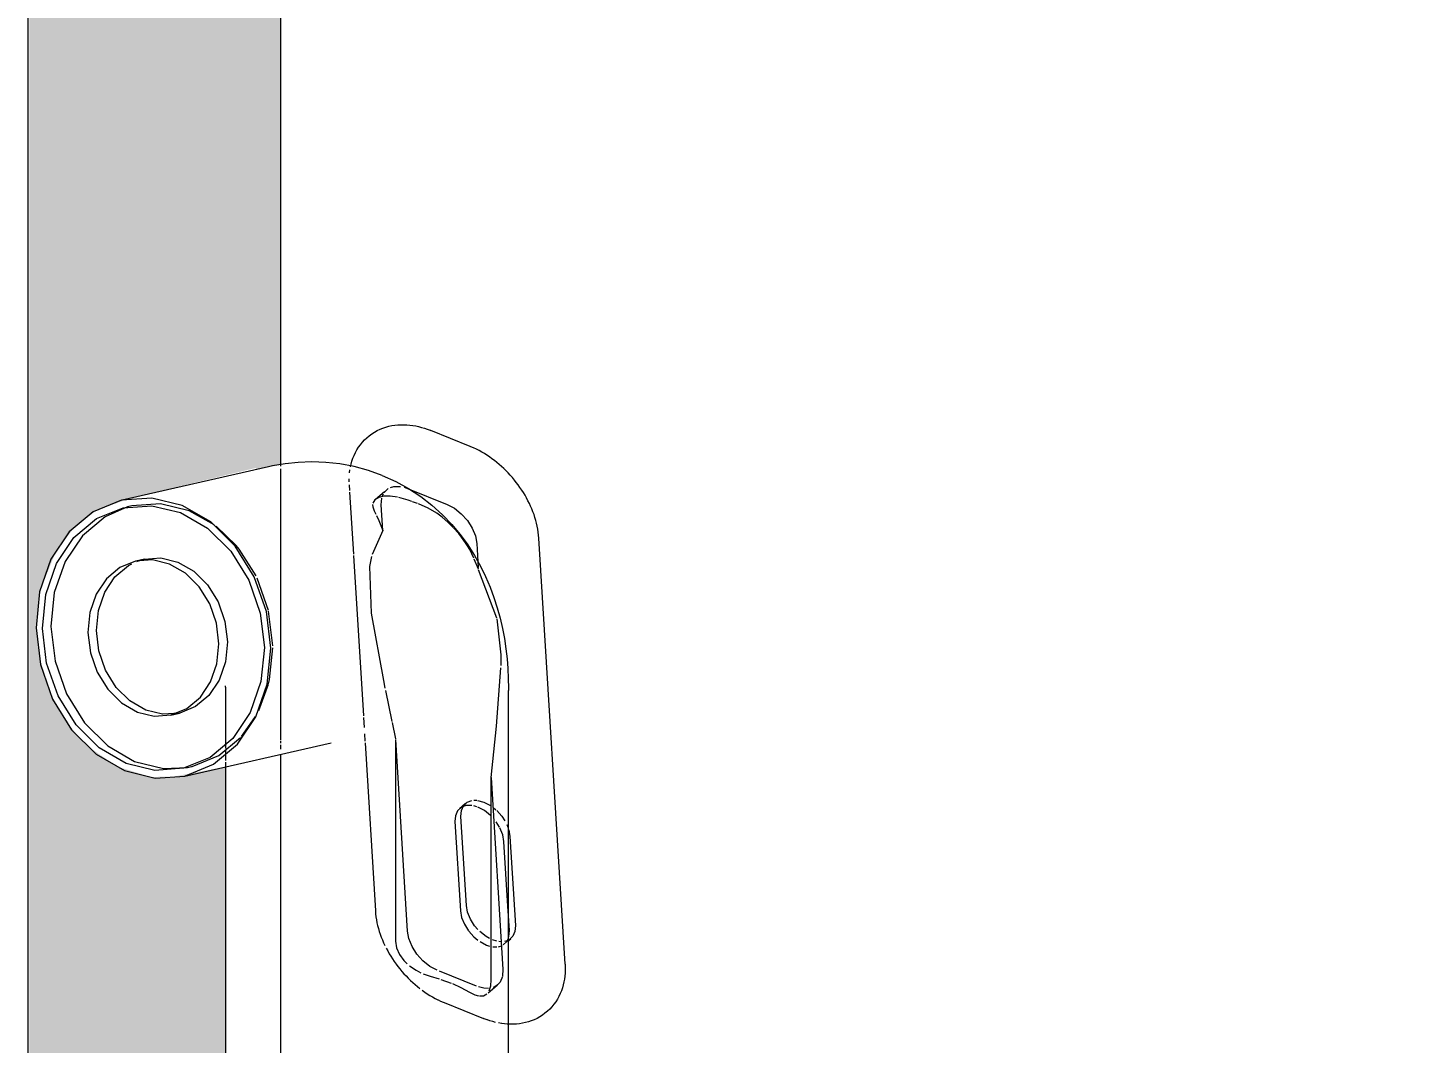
# Model space of a CAD drawing. Header units: metres. Extents: x 15 to 69.3, y -12.4 to 16.4.
# Drawn here: x 54.2059 to 54.3442, y 12.912 to 13.0125 of the extents above; entities that cross this region are included whole.
import ezdxf

# ---------------------------------------------------------------- set-up
doc = ezdxf.new("R2010")
doc.units = ezdxf.units.M
for name, color, linetype, lineweight in [('A-ANNO-DIMS', 7, 'Continuous', 5), ('A-ANNO-DIMS-20', 7, 'Continuous', 5), ('P-PIPE', 7, 'Continuous', 5), ('P-SANR-FIXT', 7, 'Continuous', 5)]:
    doc.layers.add(name, color=color, linetype=linetype, lineweight=lineweight)
doc.styles.add('Century Gothic_1', font='GOTHIC.TTF', dxfattribs={"height": 0.03})
doc.dimstyles.new('Setores_1_5', dxfattribs={"dimscale": 0.3048, "dimtxt": 0.03132504809152577, "dimasz": 0.2083333333333333, "dimexe": 0.1574803149606299, "dimexo": 0.09842519685039368, "dimgap": 0.1148293963254593, "dimtad": 1, "dimrnd": 0.01, "dimzin": 0, "dimdsep": 46, "dimtxsty": 'Century Gothic_1', "dimblk1": 'OBLIQUE', "dimblk2": 'OBLIQUE', "dimsah": 1, "dimcen": 0.09, "dimazin": 0, "dimtfac": 1, "dimtdec": 4, "dimtix": 1, "dimtmove": 0, "dimatfit": 3, "dimfxl": 1, "dimtvp": 1, "dimtolj": 1, "dimtzin": 0, "dimarcsym": 2})

# ---------------------------------------------------------------- blocks, each defined once
blk = doc.blocks.new('UT_Ducha higiênica - UT_Ducha higiênica-3615605-3D_DT_01')
at = {"layer": 'P-SANR-FIXT'}
for p, q in [((0.4191006934316127, 12.97107044270667), (0.4152049620492989, 12.97264652899366)), ((0.3991495932532412, 12.96904617953017), (0.3846789895296398, 12.96576714849017)), ((0.412563862325567, 12.96703523535902), (0.4129171921061856, 12.96691464212928)), ((0.4129171921061856, 12.96691464212928), (0.4168129234884994, 12.9653385558423)), ((0.4197570072311708, 12.96146043093209), (0.4199031410768465, 12.95907981409984)), ((0.4284842156210341, 12.9198471516048), (0.4258962725330285, 12.96200645322116)), ((0.38688476434821, 12.9599228089243), (0.3860463633798332, 12.95973282771469)), ((0.4194779502347326, 12.95999752949636), (0.4190552346166678, 12.96086020214015)), ((0.4228968332854719, 12.89410359291118), (0.4228968332854719, 12.94693332144658)), ((0.3894995230402947, 12.9444937816577), (0.3903379240086736, 12.94468376286732)), ((0.3908668968904881, 12.93845946088222), (0.4053375006140874, 12.94173849192222)), ((0.3948968332854718, 12.93937289712331), (0.3948968332854718, 12.89410359291118))]:
    blk.add_line(p, q, dxfattribs=at)
at = {"layer": 'P-SANR-FIXT', "color": 8, "true_color": 0x808080}
for p, q in [((0.4071609877941135, 12.96844859384494), (0.407199706046306, 12.96874254030442)), ((0.4071238412320395, 12.96756489816533), (0.4071235936260435, 12.9678594027894)), ((0.4071360490939959, 12.96727084504311), (0.4071698986129393, 12.96671941403004)), ((0.4071807116021765, 12.96654326329597), (0.4075581523931495, 12.96039450360238)), ((0.410614876378546, 12.96658770945581), (0.4097307366055281, 12.9658315013381)), ((0.4103113972511561, 12.96528181770154), (0.4103621732114274, 12.96595673364484)), ((0.410467647093842, 12.96273640459879), (0.410311397251154, 12.96528181770154)), ((0.4138877797761701, 12.96542028467914), (0.4134087032308941, 12.96559914549787)), ((0.409609624636651, 12.9646815889096), (0.4097770831789852, 12.96435809953126)), ((0.395956625069369, 12.9612646108033), (0.3939656649682506, 12.96316933369019)), ((0.410467647093842, 12.96273640459879), (0.409396258537711, 12.96037062336343)), ((0.4179715661582068, 12.96243757557139), (0.4174595246444689, 12.9630296406636)), ((0.3861188777280269, 12.95968570821716), (0.3864492800529378, 12.95980373795984)), ((0.3865339237537677, 12.9598301019003), (0.3868475906732005, 12.95991424318943)), ((0.4075662485334325, 12.96026261213163), (0.408538135192906, 12.9444299367519)), ((0.419913257073861, 12.95891501782934), (0.4195104914153034, 12.95992430477566)), ((0.4217401526246836, 12.95408197241129), (0.4199363498356726, 12.95887271493891)), ((0.3991573851449425, 12.95483672213582), (0.398038208200774, 12.95802973905079)), ((0.3995848308313521, 12.95135574591302), (0.3991713427414894, 12.95477703338352)), ((0.4221814955331391, 12.95043808959391), (0.4217572084704721, 12.95400621914932)), ((0.3992504939403662, 12.94799903172646), (0.3995858565026741, 12.95115080610705)), ((0.3981911165751315, 12.94493564534843), (0.399143547659121, 12.94754806882441)), ((0.3991493438400721, 12.94757101004791), (0.3992504939403662, 12.94799903172646)), ((0.3948968332854718, 12.94693332144658), (0.3948968332854718, 12.94156101577472)), ((0.4107206606115353, 12.94692962605596), (0.4113526652157896, 12.94386597495992)), ((0.390338317936157, 12.94468385905204), (0.3887016074409275, 12.94457371829166)), ((0.396478893552386, 12.9423743514981), (0.3978755727952359, 12.94433873871826)), ((0.4085486792279762, 12.94425816745879), (0.4086105413872351, 12.94325039203943)), ((0.4113744827818216, 12.94376412959682), (0.4117325800429976, 12.9421298116737)), ((0.4086483735375656, 12.94263408133149), (0.4086937436286716, 12.94189497259137)), ((0.4087021913426825, 12.94175735375244), (0.4097239921820036, 12.92511154342675)), ((0.4117325800429997, 12.9420781834554), (0.4117325800429997, 12.92212458155685)), ((0.4128993403391617, 12.92312251608519), (0.411735736278743, 12.94207839450946)), ((0.3948968332854718, 12.94104822754541), (0.3948968332854718, 12.93998602481543)), ((0.3907607886948641, 12.93922014001368), (0.3879258515844224, 12.93901921098382)), ((0.3887642525528014, 12.93920919219344), (0.3911307343611191, 12.93931406391409)), ((0.3948968332854718, 12.93983254322761), (0.3948968332854718, 12.93937289712331)), ((0.3908676027908826, 12.93845963324094), (0.3909335104501953, 12.93847481029523)), ((0.4211781900230165, 12.9183031947874), (0.4211781900230165, 12.93830842490424)), ((0.4211781900230144, 12.93830842490424), (0.4223449503191807, 12.91930112931573)), ((0.4186524370899738, 12.93576195181038), (0.4180596536610356, 12.93525494188426)), ((0.4197706554364549, 12.9354094976003), (0.4194552824079884, 12.93550362873144)), ((0.4194725289307429, 12.9360671881751), (0.4197630775650473, 12.9360589674163)), ((0.4175954546450318, 12.93394357022737), (0.4181364782592098, 12.92512993833667)), ((0.4187292616881502, 12.92563694826279), (0.41818823807397, 12.93445058015349)), ((0.4229171673497898, 12.93314514155509), (0.4230380496398113, 12.93248850403652)), ((0.4230380496398113, 12.93248850403652), (0.4235790732539915, 12.92367487214582)), ((0.4229862898250511, 12.92316786221969), (0.4228384726850505, 12.9255759010279)), ((0.4130366053953833, 12.92237467109569), (0.4128993403391617, 12.92312251608519)), ((0.4228350999871285, 12.92212420850584), (0.4231148742379855, 12.92236350048894)), ((0.4144428773572998, 12.91889288633419), (0.4151505631126976, 12.91865178454728)), ((0.4151505631126976, 12.91865178454728), (0.4160377143282802, 12.91839693142215)), ((0.419739155464149, 12.91766830488799), (0.4160717181183961, 12.91915203082846)), ((0.4162149979426619, 12.91833982565378), (0.4172241049185256, 12.91797123266367)), ((0.4223449503191785, 12.91930112931573), (0.4223082629050926, 12.91869149505946)), ((0.4208846307398413, 12.91700578751372), (0.4217590031106291, 12.91775364153506)), ((0.4165195712834173, 12.91604755394123), (0.4204153026657332, 12.91447146765425)), ((0.4221916818817006, 12.91397526598988), (0.4219016183508647, 12.91402563576708))]:
    blk.add_line(p, q, dxfattribs=at)
at = {"layer": 'P-SANR-FIXT', "color": 9, "true_color": 0xbfbfbf}
for p, q in [((0.4106045309471136, 12.96651780430071), (0.4108431371825621, 12.96678252491657)), ((0.4108431371825621, 12.96678252491657), (0.4110045549711835, 12.9669014158826)), ((0.4104118565198405, 12.96612994441489), (0.4105256254411532, 12.96638959204148)), ((0.4221592141692205, 12.94938520617986), (0.4221814955331391, 12.95043808959391)), ((0.3948968332854718, 12.94156101577472), (0.3948968332854718, 12.94119172605801)), ((0.3911307343611191, 12.93931406391409), (0.3915368837898566, 12.93939577357945)), ((0.4213804846356269, 12.93533747578427), (0.4216541093579342, 12.9351048548293)), ((0.4220086693731931, 12.93338785865532), (0.4216624195308599, 12.93392893062564)), ((0.4223243839208516, 12.93263813162897), (0.4220464862373641, 12.93331687650825)), ((0.422712360266304, 12.93367629558169), (0.4228563589950182, 12.93332952797349)), ((0.4224452662108731, 12.93198149411039), (0.4223243839208516, 12.93263813162897)), ((0.4228384726850505, 12.9255759010279), (0.4224452662108731, 12.93198149411039)), ((0.4217361191582636, 12.92211093214592), (0.4213019758718291, 12.9222480137641)), ((0.4227353182523048, 12.92209534817735), (0.4228546505157464, 12.92231347349339)), ((0.4213317677929661, 12.92156913958606), (0.4217436339779329, 12.92155377631783)), ((0.4219018427635426, 12.92157308176204), (0.4222117996868061, 12.92166457588384)), ((0.4221830600063186, 12.92205624967664), (0.4219245512219065, 12.92207614951218)), ((0.422380567687464, 12.92175256171316), (0.4227314328695284, 12.92208966949817)), ((0.4227439713993432, 12.92214735648878), (0.4224946261924808, 12.92208009168816)), ((0.4216100491923072, 12.91765642972917), (0.421370579869252, 12.91754629320078)), ((0.4218132103877747, 12.91780042210071), (0.4216517925991511, 12.91768153113467))]:
    blk.add_line(p, q, dxfattribs=at)
at = {"layer": 'P-SANR-FIXT', "color": 254, "true_color": 0xdfdfdf}
blk.add_line((0.3915368837898566, 12.93939577357945), (0.391599189663243, 12.9394101212233), dxfattribs=at)
at = {"layer": 'P-SANR-FIXT'}
for points in [[(0.4072525229324943, 12.96903542772315, 0), (0.4073200087007851, 12.96932666253639, 0), (0.4074027174137068, 12.96961553374883, 0), (0.4075011624614611, 12.96990120046409, 0), (0.4076157867085536, 12.97018268418928, 0), (0.4077469282311721, 12.97045886824968, 0), (0.4078947835520239, 12.9707285065949, 0), (0.4080593712910264, 12.97099024380025, 0), (0.4082405000195005, 12.97124264708411, 0), (0.4084377445719639, 12.97148424970166, 0), (0.4086504348799028, 12.97171360331254, 0), (0.4088776603930745, 12.97192933518645, 0), (0.4091182913864238, 12.97213020482152, 0), (0.4093710161876207, 12.97231515409321, 0), (0.4096343910667527, 12.97248334563656, 0), (0.4099068977304577, 12.97263418572924, 0), (0.4101870024705867, 12.972767330151, 0), (0.4104732111980777, 12.97288267383913, 0), (0.410764115718009, 12.97298032713275, 0), (0.4110584283219178, 12.97306058264529, 0), (0.4113550036496439, 12.97312387720704, 0), (0.4116528484198417, 12.97317075297787, 0), (0.4119511208059591, 12.97320182098833, 0), (0.4122491218665971, 12.97321772930506, 0), (0.4125462815846204, 12.97321913697346, 0), (0.4128421418595352, 12.97320669402235, 0), (0.4131363383825393, 12.97318102719086, 0), (0.4134285828333293, 12.97314273065803, 0), (0.4137186463641631, 12.97309236088084, 0), (0.4140063449327712, 12.9730304346218, 0), (0.4142915267325306, 12.97295742931747, 0), (0.4145740617458786, 12.97287378505926, 0), (0.4148538333027895, 12.97277990759565, 0), (0.4151307314440602, 12.97267617189887, 0), (0.4152049620492989, 12.97264652899366, 0)], [(0.4258962725330264, 12.96200645322116, 0), (0.4258725652897401, 12.96229981796357, 0), (0.4258377857134023, 12.96259228853212, 0), (0.425792328250939, 12.96288368073878, 0), (0.4257365569775995, 12.96317382427537, 0), (0.4256708084200276, 12.96346255657316, 0), (0.4255953946648031, 12.96374971804901, 0), (0.425510606530588, 12.96403514853174, 0), (0.425416716651303, 12.96431868467089, 0), (0.4253139823709969, 12.96460015814798, 0), (0.4252026483906496, 12.96487939453189, 0), (0.4250829491360725, 12.96515621264274, 0), (0.4249551108358662, 12.96543042431053, 0), (0.4248193533119323, 12.96570183443393, 0), (0.4246758914935363, 12.96597024126231, 0), (0.4245249366708559, 12.9662354368382, 0), (0.4243666975066087, 12.96649720754968, 0), (0.4242013808250726, 12.96675533475193, 0), (0.4240291921976762, 12.96700959542509, 0), (0.4238503363434173, 12.96725976284173, 0), (0.4236650173610861, 12.96750560722186, 0), (0.4234734388089768, 12.96774689635715, 0), (0.4232758036463501, 12.96798339618818, 0), (0.4230723140497033, 12.96821487132055, 0), (0.4228631711160734, 12.96844108546634, 0), (0.4226485744647386, 12.96866180179764, 0), (0.4224287217485948, 12.9688767831989, 0), (0.4222038080866652, 12.96908579240393, 0), (0.4219740254299525, 12.9692885920021, 0), (0.4217395618744023, 12.9694849442973, 0), (0.4215006009369981, 12.96967461100094, 0), (0.4212573208144479, 12.96985735273874, 0), (0.4210098936484478, 12.97003292834895, 0), (0.420758484827616, 12.97020109394782, 0), (0.4205032523640693, 12.97036160173678, 0), (0.4202443463927351, 12.97051419852524, 0), (0.4199819088539178, 12.97065862394351, 0), (0.4197160734350992, 12.97079460832352, 0), (0.4194469658665327, 12.97092187023087, 0), (0.4191747046867528, 12.97104011364255, 0), (0.4191006934316127, 12.97107044270667, 0)], [(0.4104113212754267, 12.96819861659983, 0), (0.4090359168140028, 12.96869186236303, 0), (0.4076343353190771, 12.96907148252442, 0), (0.4062244943088048, 12.96933649538867, 0), (0.4048231505670792, 12.96948972003725, 0), (0.4034448560063071, 12.96953713489293, 0), (0.4021013087941033, 12.96948698608368, 0), (0.4008011212947397, 12.96934883167359, 0), (0.3995499401428065, 12.96913267489829, 0), (0.3991495932532391, 12.96904617953017, 0)], [(0.4104113212754267, 12.96819861659983, 0), (0.411742782315731, 12.96759675256738, 0), (0.4130140496185298, 12.96689502498585, 0), (0.4142115633867374, 12.9661051868585, 0), (0.4153252408191813, 12.96524091569047, 0), (0.4163487805172389, 12.96431662647638, 0), (0.4172795088466018, 12.96334637970807, 0), (0.4181178821437905, 12.96234303311337, 0), (0.4188667977348466, 12.96131770220877, 0), (0.419530857844928, 12.96027951947743, 0), (0.4201156923269693, 12.95923563377219, 0), (0.4206273998610599, 12.95819137309777, 0), (0.4210721276080195, 12.95715049770561, 0), (0.4214557824582801, 12.95611548594735, 0), (0.4217838528837987, 12.95508781394213, 0), (0.4220613158003526, 12.95406820666137, 0), (0.4222926040407251, 12.95305685044596, 0), (0.4224816139911883, 12.95205356511622, 0), (0.4226317376612546, 12.95105793850125, 0), (0.4227459078579344, 12.95006942841796, 0), (0.4228266487636058, 12.94908743777618, 0), (0.4228761269812641, 12.94811136825622, 0), (0.4228962000983057, 12.94714065735516, 0), (0.4228968332854719, 12.94693332144658, 0)], [(0.3906210378475123, 12.96523296239815, 0), (0.3876111954887718, 12.96596434343816, 0), (0.3846123759699326, 12.96575179907715, 0), (0.3818289438854265, 12.96460981386207, 0), (0.3794505855319709, 12.96261621219811, 0), (0.3776393821009307, 12.95990685474409, 0), (0.3765187641129775, 12.95666637973308, 0), (0.3761650998320777, 12.95311562018193, 0), (0.3766024908945215, 12.94949655448615, 0), (0.3778011298222239, 12.94605581599212, 0), (0.3796793313531056, 12.94302788534212, 0), (0.3821090991567163, 12.94061911100605, 0), (0.3849248485726156, 12.93899364697423, 0)], [(0.3771337934481407, 12.95641755885553, 0), (0.3781931708133732, 12.95948094523356, 0), (0.3799053938361187, 12.96204223908389, 0), (0.3821537773469592, 12.96392689246336, 0), (0.3847850977252595, 12.96500646935869, 0), (0.3876200348357032, 12.96520739838855, 0), (0.3904653923991642, 12.96451598657161, 0), (0.3931272639998716, 12.96297935248058, 0), (0.395424247487186, 12.96070221518934, 0), (0.3971998072323951, 12.95783975784117, 0), (0.3983329417731105, 12.9545870521739, 0), (0.3987464298629732, 12.9511657647034, 0), (0.3984120929719894, 12.94780905051684, 0)], [(0.3909335104501953, 12.93847481029523, 0), (0.3937169425347014, 12.93961679551031, 0), (0.3960953008881569, 12.94161039717426, 0), (0.3979065043191972, 12.94431975462828, 0), (0.3990271223071526, 12.9475602296393, 0), (0.3993807865880501, 12.95111098919044, 0), (0.3989433955256064, 12.95473005488622, 0), (0.397744756597904, 12.95817079338025, 0), (0.3958665550670223, 12.96119872403026, 0), (0.3934367872634138, 12.96360749836632, 0), (0.3906210378475123, 12.96523296239815, 0)], [(0.4168129234884994, 12.9653385558423, 0), (0.4175368940852078, 12.96495410205635, 0), (0.4182230541964866, 12.96440806711552, 0), (0.4188246431446938, 12.96373766239866, 0), (0.4193006636371733, 12.96298857487934, 0), (0.4196186756640319, 12.96221185363405, 0), (0.4197570072311708, 12.96146043093209, 0)], [(0.3852244841362431, 12.96509279224096, 0), (0.3829921783153381, 12.96411687367298, 0), (0.3807437948044977, 12.96223222029351, 0), (0.3790315717817521, 12.95967092644318, 0), (0.3779721944165174, 12.95660754006515, 0)], [(0.4190552346166678, 12.96086020214015, 0), (0.418783140174646, 12.96132109962374, 0), (0.4184186485699841, 12.96185556312631, 0), (0.4179715661582068, 12.96243757557139, 0)], [(0.3940533341408647, 12.94957246265897, 0), (0.3942506963760965, 12.95155396285459, 0), (0.3940066104380543, 12.95357358127168, 0), (0.3933377103800501, 12.9554936842527, 0), (0.3922895806356234, 12.95718341995259, 0), (0.3909336495147403, 12.95852763567585, 0), (0.389362321482507, 12.95943472534233, 0), (0.3876826799475793, 12.95984287229033, 0), (0.3860091897048216, 12.95972426197981, 0), (0.3844558963487089, 12.95908697750744, 0), (0.3831286542545135, 12.95797444875684, 0), (0.3821179127775943, 12.95646249272382, 0), (0.3814925522792654, 12.95465414671341, 0)], [(0.3868475906732005, 12.95991424318943, 0), (0.3885210809159561, 12.96003285349994, 0), (0.390200722450886, 12.95962470655195, 0), (0.3917720504831171, 12.95871761688546, 0), (0.3931279816040002, 12.95737340116221, 0), (0.3941761113484268, 12.95568366546231, 0), (0.3948450114064332, 12.9537635624813, 0), (0.3950890973444732, 12.95174394406421, 0), (0.3948917351092415, 12.94976244386858, 0)], [(0.3879258515844224, 12.93901921098382, 0), (0.3850804940209616, 12.93971062280077, 0), (0.3824186224202541, 12.9412472568918, 0), (0.3801216389329375, 12.94352439418303, 0), (0.3783460791877328, 12.9463868515312, 0), (0.3772129446470174, 12.94963955719847, 0), (0.3767994565571525, 12.95306084466897, 0), (0.3771337934481407, 12.95641755885553, 0)], [(0.3779721944165174, 12.95660754006515, 0), (0.3776378575255315, 12.95325082587859, 0), (0.3780513456153942, 12.94982953840809, 0), (0.3791844801561096, 12.94657683274082, 0), (0.3809600399013165, 12.94371437539264, 0), (0.383257023388633, 12.94143723810142, 0), (0.3859188949893405, 12.93990060401038, 0), (0.3887642525528014, 12.93920919219344, 0)], [(0.3814925522792654, 12.95465414671341, 0), (0.3812951900440336, 12.95267264651778, 0), (0.3815392759820714, 12.95065302810069, 0), (0.3822081760400778, 12.94873292511968, 0), (0.3832563057845045, 12.94704318941978, 0), (0.3846122369053876, 12.94569897369653, 0), (0.3861835649376208, 12.94479188403004, 0), (0.3878632064725485, 12.94438373708205, 0), (0.3895366967153041, 12.94450234739256, 0), (0.391089990071419, 12.94513963186493, 0), (0.3924172321656123, 12.94625216061554, 0), (0.3934279736425357, 12.94776411664856, 0), (0.3940533341408647, 12.94957246265897, 0)], [(0.3948917351092415, 12.94976244386858, 0), (0.3942663746109125, 12.94795409785817, 0), (0.3932556331339912, 12.94644214182515, 0), (0.3919283910397979, 12.94532961307455, 0), (0.3903750976836831, 12.94469232860217, 0), (0.390338317936157, 12.94468385905204, 0)], [(0.3984120929719894, 12.94780905051684, 0), (0.3973527156067525, 12.94474566413881, 0), (0.3956404925840092, 12.94218437028848, 0), (0.3933921090731687, 12.94029971690901, 0), (0.3907607886948641, 12.93922014001368, 0)], [(0.3849248485726156, 12.93899364697423, 0), (0.3879346909313582, 12.93826226593422, 0), (0.3908676027908826, 12.93845963324094, 0)], [(0.4284842156210319, 12.9198471516048, 0), (0.4284964234829883, 12.91955309848258, 0), (0.4284966710889865, 12.91925859385851, 0), (0.4284844640447031, 12.91896391701915, 0), (0.4284592769209122, 12.91866940280297, 0), (0.428420558668724, 12.91837545634349, 0), (0.4283677417825357, 12.91808256892476, 0), (0.4283002560142449, 12.91779133411153, 0), (0.4282175473013232, 12.91750246289908, 0), (0.4281191022535711, 12.91721679618382, 0), (0.4280044780064721, 12.91693531245863, 0), (0.4278733364838557, 12.91665912839823, 0), (0.4277254811630062, 12.91638949005301, 0), (0.4275608934240014, 12.91612775284767, 0), (0.427379764695523, 12.91587534956379, 0), (0.4271825201430639, 12.91563374694625, 0), (0.4269698298351272, 12.91540439333538, 0), (0.4267426043219554, 12.91518866146146, 0), (0.4265019733285997, 12.91498779182639, 0), (0.4262492485274093, 12.9148028425547, 0), (0.4259858736482751, 12.91463465101136, 0), (0.4257133669845723, 12.91448381091867, 0), (0.4254332622444411, 12.91435066649692, 0), (0.4251470535169502, 12.91423532280878, 0), (0.4248561489970253, 12.91413766951517, 0), (0.4245618363931078, 12.91405741400262, 0), (0.4242652610653818, 12.91399411944087, 0), (0.4239674162951882, 12.91394724367004, 0), (0.423669143909071, 12.91391617565958, 0), (0.4233711428484329, 12.91390026734285, 0), (0.4230739831304074, 12.91389885967445, 0), (0.4227781228554927, 12.91391130262556, 0)]]:
    blk.add_polyline3d(points, dxfattribs=at)
at = {"layer": 'P-SANR-FIXT', "color": 8, "true_color": 0x808080}
for points in [[(0.411229029436365, 12.96701512060647, 0), (0.4115523835153256, 12.96710680364374, 0), (0.4122047484238019, 12.96711131487018, 0)], [(0.3937702647439585, 12.96331639623621, 0), (0.3913037933675431, 12.96470596778122, 0), (0.3884584358040822, 12.96539737959817, 0), (0.3856234986936384, 12.96519645056831, 0), (0.3852244841362431, 12.96509279224096, 0)], [(0.4094570495894636, 12.96533570350995, 0), (0.4094635779239481, 12.96509080683205, 0), (0.409609624636651, 12.9646815889096, 0)], [(0.4105551761671405, 12.96614907968581, 0), (0.4100555469231646, 12.96602432072754, 0), (0.4096846222699517, 12.9657893036324, 0), (0.4094851465626285, 12.96546884894596, 0)], [(0.4118987650583046, 12.96604357759356, 0), (0.4112015934213817, 12.96615804089793, 0), (0.4105734611991786, 12.96615131810688, 0)], [(0.4133265321694178, 12.96562783248895, 0), (0.4129759543860092, 12.96574404875885, 0), (0.4120554490235792, 12.96600506438663, 0)], [(0.4157944964406184, 12.96446749130658, 0), (0.4149336258840077, 12.96495203850464, 0), (0.4139910132047226, 12.96537902531436, 0)], [(0.4098383484777854, 12.96423405190754, 0), (0.4100648814352865, 12.96374569154511, 0), (0.410467647093842, 12.96273640459879, 0)], [(0.4174347634394176, 12.96305645359915, 0), (0.4169071017841534, 12.96358942115378, 0), (0.4163424916615922, 12.96407843993177, 0), (0.4157944964406184, 12.96446749130658, 0)], [(0.397924332159412, 12.95826385735622, 0), (0.3962626484555649, 12.96089219639897, 0), (0.39596763337302, 12.96125167016529, 0)], [(0.4093429582816508, 12.96016275875764, 0), (0.4091561637242341, 12.95917304527931, 0), (0.4093070632921443, 12.95458476866705, 0)], [(0.3823309532476422, 12.95484412792302, 0), (0.3829563137459711, 12.95665247393343, 0), (0.3839670552228924, 12.95816442996646, 0), (0.3852942973170856, 12.95927695871706, 0), (0.3856315409637658, 12.95946539875025, 0)], [(0.3886881770793005, 12.94457489542296, 0), (0.3870219659059976, 12.94498186523966, 0), (0.3854506378737665, 12.94588895490615, 0), (0.3840947067528834, 12.9472331706294, 0), (0.3830465770084567, 12.94892290632929, 0), (0.3823776769504504, 12.95084300931031, 0), (0.3821335910124103, 12.9528626277274, 0), (0.3823309532476422, 12.95484412792302, 0)], [(0.4093070632921443, 12.95458476866705, 0), (0.4105265548181519, 12.94791469833189, 0), (0.4106738252382385, 12.94716540742599, 0)], [(0.4211781900230144, 12.93830842490424, 0), (0.421717346668827, 12.94338726770449, 0), (0.4221453673155435, 12.94915862135121, 0)], [(0.3948735990052299, 12.94738480200389, 0), (0.3948762841099819, 12.94736515327566, 0), (0.3948823746956244, 12.94730768323245, 0), (0.3948892520354971, 12.94721466417647, 0), (0.3948946950803378, 12.94708840660879, 0), (0.3948968332854718, 12.94693332144658, 0)], [(0.391599189663243, 12.9394101212233, 0), (0.3942305100415455, 12.94048969811863, 0), (0.3963755458899818, 12.94226010513446, 0)], [(0.4192499766771168, 12.93554229286101, 0), (0.4186799017065403, 12.93553835068502, 0), (0.4182011767826168, 12.9353588707339, 0), (0.4178464262177782, 12.93501608426971, 0), (0.4176398256767671, 12.93453335162351, 0), (0.4175954546450318, 12.93394357022737, 0)], [(0.41818823807397, 12.93445058015349, 0), (0.4182326091057053, 12.93504036154963, 0), (0.4184392096467164, 12.93552309419584, 0), (0.418793960211555, 12.93586588066002, 0), (0.4192726851354786, 12.93604536061115, 0)], [(0.419842760106055, 12.93604930278713, 0), (0.4204653354561302, 12.93587743853521, 0), (0.4210979837044542, 12.93554148012012, 0)], [(0.421104807489461, 12.93455731262653, 0), (0.420505200275516, 12.93503447019399, 0), (0.419872552027192, 12.93537042860908, 0)], [(0.4097256337347288, 12.92509123006995, 0), (0.4097476994252834, 12.92481817868434, 0), (0.4097824790016256, 12.92452570811579, 0), (0.4098279364640867, 12.92423431590914, 0), (0.4098837077374305, 12.92394417237254, 0), (0.4099494562950002, 12.92365544007476, 0), (0.4100248700502225, 12.9233682785989, 0), (0.4101096581844398, 12.92308284811618, 0), (0.4102035480637227, 12.92279931197702, 0), (0.410306282344033, 12.92251783849993, 0), (0.4104176163243805, 12.92223860211602, 0), (0.4105373155789576, 12.92196178400517, 0), (0.410665153879166, 12.92168757233738, 0)], [(0.4181364782592098, 12.92512993833667, 0), (0.4182573605492313, 12.92447330081809, 0), (0.4185352582327188, 12.92379455593881, 0), (0.4189512330417829, 12.92313995904068, 0)], [(0.4198617717362843, 12.92327045304789, 0), (0.4195440164707233, 12.9236469689668, 0), (0.419128041661657, 12.92430156586494, 0), (0.4188501439781717, 12.92498031074421, 0), (0.4187292616881502, 12.92563694826279, 0)], [(0.4235790732539915, 12.92367487214582, 0), (0.4235347022222563, 12.92308509074968, 0), (0.423328101681243, 12.92260235810347, 0), (0.4229733511164043, 12.92225957163929, 0)], [(0.4158434240818331, 12.91924439117498, 0), (0.4151194534851269, 12.91962884496093, 0), (0.4144332933738459, 12.92017487990176, 0), (0.4138317044256387, 12.92084528461861, 0), (0.4133556839331592, 12.92159437213794, 0), (0.4130376719063028, 12.92237109338322, 0)], [(0.418974527947805, 12.92310953910261, 0), (0.4194769369806219, 12.92255411982053, 0), (0.4198755945986393, 12.92221845530156, 0)], [(0.4210275348256101, 12.9223742739872, 0), (0.4206693276235073, 12.92258397217919, 0), (0.4200697204095601, 12.92306112974665, 0)], [(0.4228546505157464, 12.92231347349339, 0), (0.4229419187933159, 12.92257808082356, 0), (0.4229862898250511, 12.92316786221969, 0)], [(0.4108009114030977, 12.92141616221399, 0), (0.4109443732214937, 12.9211477553856, 0), (0.4110953280441741, 12.92088255980971, 0), (0.4112535672084191, 12.92062078909823, 0), (0.4114188838899574, 12.92036266189598, 0), (0.4115910725173495, 12.92010840122282, 0), (0.4117699283716126, 12.91985823380618, 0), (0.4119552473539417, 12.91961238942605, 0), (0.4121468259060489, 12.91937110029076, 0), (0.4123444610686799, 12.91913460045974, 0), (0.4125479506653267, 12.91890312532736, 0), (0.4127570935989567, 12.91867691118157, 0), (0.4129716902502936, 12.91845619485028, 0), (0.4131915429664352, 12.91824121344901, 0), (0.4134164566283669, 12.91803220424398, 0), (0.4136462392850775, 12.91782940464581, 0), (0.4138807028406256, 12.91763305235061, 0), (0.4141196637780297, 12.91744338564697, 0)], [(0.4117325800429976, 12.92212458155685, 0), (0.4118285230533661, 12.92146156243074, 0), (0.4121079343210605, 12.92081564799008, 0), (0.4125448209948848, 12.92021772273183, 0), (0.4128816481068566, 12.91987873392034, 0)], [(0.420076544194567, 12.92207696225307, 0), (0.4207091924428909, 12.92174100383798, 0), (0.4210127543312014, 12.92163706793566, 0)], [(0.4131039622904226, 12.91968863263012, 0), (0.4137486409723931, 12.91924283378761, 0), (0.4142134126746374, 12.91899566708604, 0)], [(0.4209890319263416, 12.91722264457803, 0), (0.4211308221517494, 12.91769815458569, 0), (0.4211781900230165, 12.9183031947874, 0)], [(0.4222941743589073, 12.91862621337244, 0), (0.4220577511690031, 12.918073798594, 0), (0.4218132103877747, 12.91780042210071, 0)], [(0.4143629439005821, 12.91726064390917, 0), (0.4146103710665801, 12.91708506829896, 0), (0.414861779887414, 12.91691690270009, 0), (0.4151170123509607, 12.91675639491113, 0), (0.4153759183222949, 12.91660379812267, 0), (0.4156383558611144, 12.9164593727044, 0), (0.415904191279933, 12.91632338832439, 0)], [(0.4173507827752224, 12.91791931115912, 0), (0.4181702548427855, 12.91754879226738, 0), (0.4190462944950135, 12.9170756982603, 0)], [(0.4190462944950135, 12.9170756982603, 0), (0.4195678679640522, 12.91681948172193, 0), (0.4199322817180871, 12.91671463611667, 0)], [(0.4209069517203478, 12.91745295653983, 0), (0.4204515991465327, 12.9174716321471, 0), (0.4199245252683627, 12.9175997239729, 0)], [(0.4200365069702834, 12.91669896759122, 0), (0.4204358856153615, 12.91672237477617, 0), (0.420755704143534, 12.91689586630369, 0)], [(0.4159306608617908, 12.91631087076685, 0), (0.4161732988484973, 12.91619612641704, 0), (0.416445560028275, 12.91607788300536, 0), (0.4165195712834152, 12.91604755394124, 0)], [(0.4207664314122383, 12.91433808905226, 0), (0.4204895332709698, 12.91444182474904, 0), (0.4204153026657332, 12.91447146765425, 0)], [(0.4216139197822609, 12.9140875620261, 0), (0.4213287379824994, 12.91416056733044, 0), (0.4210462029691536, 12.91424421158866, 0), (0.4208129315961087, 12.91432248589601, 0)], [(0.4227523245399969, 12.91391355336942, 0), (0.4224839263324907, 12.91393696945705, 0), (0.4222345165135608, 12.91396965281953, 0)]]:
    blk.add_polyline3d(points, dxfattribs=at)
at = {"layer": 'P-SANR-FIXT', "color": 9, "true_color": 0xbfbfbf}
blk.add_polyline3d([(0.4217287750958795, 12.93503458112093, 0), (0.4222232948572361, 12.93447848333251, 0), (0.4225241253570545, 12.93403090623985, 0)], dxfattribs=at)
blk = doc.blocks.new('DIMBLOCK67-3D_DT_01')
at = {"layer": 'A-ANNO-DIMS-20'}
for p, q in [((54.82408389318915, 13.59345486960038), (54.23502930692057, 13.83176720805349)), ((54.82408389318915, 13.59345486960038), (54.82408389318915, 12.0863418952152)), ((54.82408389318915, 13.59345486960038), (54.86266965009345, 13.57784432658246)), ((54.82408389318915, 12.0863418952152), (54.78549813628485, 12.10195243823312)), ((54.82408389318915, 12.0863418952152), (54.83606258466833, 12.0814957060087))]:
    blk.add_line(p, q, dxfattribs=at)
at = {"layer": 'A-ANNO-DIMS-20', "lineweight": 25}
for p, q in [((54.82408389318915, 13.59345486960038), (54.79856102273683, 13.63036439166561)), ((54.82408389318915, 13.59345486960038), (54.84960676364148, 13.55654534753513)), ((54.82408389318915, 12.0863418952152), (54.79856102273683, 12.12325141728044)), ((54.82408389318915, 12.0863418952152), (54.84960676364148, 12.04943237314996))]:
    blk.add_line(p, q, dxfattribs=at)
at = {"layer": 'A-ANNO-DIMS-20', "color": 0, "insert": (54.75749565469157, 12.7851504129429), "char_height": 0.03, "width": 0.1587135769970639, "attachment_point": 1, "rotation": 90, "line_spacing_factor": 0.9845015114479526, "style": 'Century Gothic_1'}
blk.add_mtext('1,80 m', dxfattribs=at)
blk = doc.blocks.new('_Oblique')
at = {"color": 0, "linetype": 'ByBlock', "lineweight": -2}
blk.add_line((-0.5, -0.5), (0.5, 0.5), dxfattribs=at)

msp = doc.modelspace()

# ---------------------------------------------------------------- hatches: boundary and pattern name
at = {"layer": 'P-PIPE', "true_color": 0x00ffff}
h = msp.add_hatch(color=4, dxfattribs=at)
h.paths.add_polyline_path([(54.22842757045654, 12.54436083133797), (54.23001831552013, 12.54594063083195), (54.23079887556034, 12.54765252930228), (54.23079887556034, 12.86752122676694), (54.22994431370059, 12.86818870460664), (54.22918383728894, 12.87071650450617), (54.22842757045654, 12.87015766355658), (54.22842757045653, 12.54592133324934)])
h.paths.add_polyline_path([(54.22842757045654, 12.96876649827161), (54.23079887556034, 12.96924337447817), (54.23078714272293, 13.82791833295291), (54.22842757045654, 13.82635630450923), (54.22842757045654, 12.96894815213489)])
h = msp.add_hatch(color=4, dxfattribs=at)
h.paths.add_polyline_path([(54.21696442909316, 12.54163540952865), (54.22081841025624, 12.54175930429392), (54.22430854805422, 12.54246880292451), (54.22671337057288, 12.54339021977702), (54.22842757045654, 12.54436083133797), (54.22842757045654, 12.87015766355658), (54.2188486089554, 12.8633322129054), (54.21732941782777, 12.86331936082938), (54.21461009808147, 12.86437315687225), (54.21367002340292, 12.86493573103638), (54.21352610079294, 12.86521014021692), (54.21363232952154, 12.88760689200751), (54.21411021107814, 12.88834276644417), (54.22549410681927, 12.89935822766853), (54.22545246698326, 12.93938298695703), (54.22022708565174, 12.93838851653354), (54.21798551281153, 12.93837411347348), (54.21479079568441, 12.939366081898), (54.21198658524284, 12.9412472568918), (54.21094413230463, 12.9422807029192), (54.21097594634904, 12.54292231862747), (54.21415465141633, 12.54201841451033), (54.21666890305239, 12.5416756931236)])
h.paths.add_polyline_path([(54.21094413230462, 12.96343971909813), (54.21266488387079, 12.96474308638289), (54.21606145629895, 12.96596434343816), (54.22842757045654, 12.96894815213489), (54.22839720642193, 13.82656510698096), (54.22730592520779, 13.82611892455138), (54.22332334295818, 13.82502287699922), (54.22117881585737, 13.82460693465516), (54.22018043058358, 13.82269909150703), (54.21621355385471, 13.81889817316264), (54.21094413230462, 13.81642295086454), (54.21094413230462, 12.96353697108169)])
msp.add_hatch(color=4, dxfattribs=at).paths.add_polyline_path([(54.21094413230462, 12.54293196025648), (54.21094413230463, 12.9422807029192), (54.20969558667994, 12.94382565655141), (54.20813073142842, 12.94657683274082), (54.20702987063681, 12.95018932749623), (54.20667620635591, 12.95311562018194), (54.20702987063681, 12.95666637973309), (54.20859676535181, 12.96057443473884), (54.21041650035995, 12.9629974443159), (54.21094413230462, 12.96343971909813), (54.21090811019771, 13.81640603008464), (54.20919223772483, 13.81560002780048), (54.20595951696508, 13.81560002780049), (54.20602656546429, 12.54739659479904), (54.20693478972069, 12.54568360778013), (54.20859676535181, 12.54417133072041), (54.21091796628628, 12.54294577547623)])

# ---------------------------------------------------------------- linework, layer by layer
at = {"layer": 'P-PIPE'}
for p, q in [((54.23087919626271, 12.96912191358907), (54.23087919626271, 13.8482557512028)), ((54.20587919626271, 13.81568380473059), (54.20587919626271, 12.53377358966459))]:
    msp.add_line(p, q, dxfattribs=at)
at = {"layer": 'P-PIPE', "color": 8, "true_color": 0x808080}
for p, q in [((54.23087919626271, 12.94203633055826), (54.23087919626271, 12.96885504883091)), ((54.23087919626271, 12.8847348069102), (54.23087919626271, 12.94061268090021))]:
    msp.add_line(p, q, dxfattribs=at)
at = {"layer": 'P-PIPE', "color": 9, "true_color": 0xbfbfbf}
for p, q in [((54.23087919626271, 12.94169817334873), (54.23087919626271, 12.94194840360875)), ((54.23087919626271, 12.9411239418983), (54.23087919626271, 12.94153051232536))]:
    msp.add_line(p, q, dxfattribs=at)

# ---------------------------------------------------------------- block references
at = {"layer": 'P-SANR-FIXT', "color": 8, "true_color": 0x808080}
msp.add_blockref('UT_Ducha higiênica - UT_Ducha higiênica-3615605-3D_DT_01', (53.83051110652383, 0), dxfattribs=at)

# ---------------------------------------------------------------- dimensions: what is measured, and where the dimension line sits
at = {"layer": 'A-ANNO-DIMS'}
dim = msp.add_linear_dim(base=(54.82408389318918, 12.07173911662251), p1=(54.21091320885538, 13.84152379743969), p2=(54.86017868273352, 12.0717391166225), angle=89.99999999999991, dimstyle='Setores_1_5', override={"dimpost": '<>', "dimfxl": 1.885121606694216}, dxfattribs=at)
dim.commit()
dim.dimension.update_dxf_attribs({"geometry": 'DIMBLOCK67-3D_DT_01', "text_midpoint": (54.77370659871791, 12.95663145703108)})

doc.saveas('drawing.dxf')
